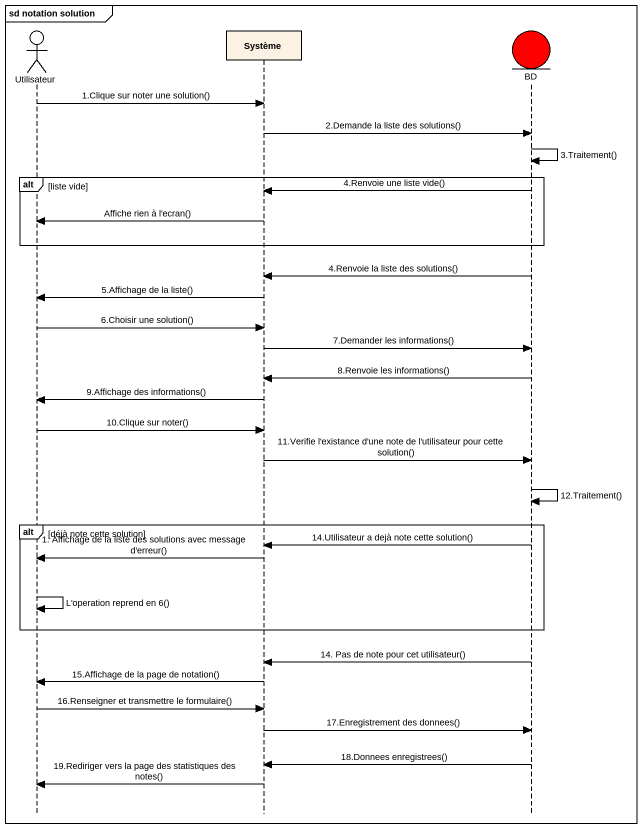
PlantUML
@startuml
mainframe sd notation solution
hide footbox
actor Utilisateur
participant Système
entity BD #FF0000

Utilisateur -> Système : 1.Clique sur noter une solution()
Système -> BD : 2.Demande la liste des solutions()
BD -> BD : 3.Traitement()
alt liste vide
  BD -> Système : 4.Renvoie une liste vide()
  Système -> Utilisateur : Affiche rien à l'ecran()
end
BD -> Système : 4.Renvoie la liste des solutions()
Système -> Utilisateur : 5.Affichage de la liste()
Utilisateur -> Système : 6.Choisir une solution()
Système -> BD : 7.Demander les informations()
BD -> Système : 8.Renvoie les informations()
Système -> Utilisateur : 9.Affichage des informations()
Utilisateur -> Système : 10.Clique sur noter()
Système -> BD : 11.Verifie l'existance d'une note de l'utilisateur pour cette solution()
BD -> BD : 12.Traitement()
alt déjà note cette solution
  BD -> Système : 14.Utilisateur a dejà note cette solution()
  Système -> Utilisateur : 1. Affichage de la liste des solutions avec message d'erreur()
  Utilisateur -> Utilisateur : L'operation reprend en 6()
end
BD -> Système : 14. Pas de note pour cet utilisateur()
Système -> Utilisateur : 15.Affichage de la page de notation()
Utilisateur -> Système : 16.Renseigner et transmettre le formulaire()
Système -> BD : 17.Enregistrement des donnees()
BD -> Système : 18.Donnees enregistrees()
Système -> Utilisateur : 19.Rediriger vers la page des statistiques des notes()
@enduml
